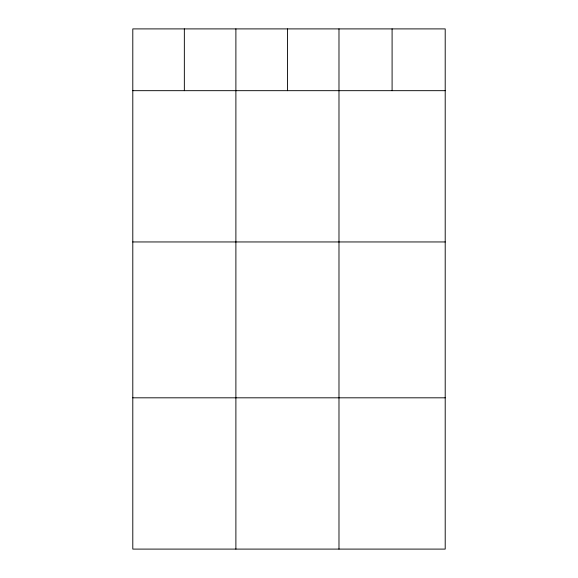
<?xml version="1.0" encoding="UTF-8"?>
<svg xmlns="http://www.w3.org/2000/svg" width="578" height="578" viewBox="0 0 578 578"><rect width="100%" height="100%" fill="white"/><g stroke="black" fill="none" stroke-linecap="round" stroke-linejoin="round"><path stroke-width="0.87" d="M445.205 90.674L445.205 549.1L132.796 549.1L132.796 28.9L445.205 28.9L445.205 90.674L132.796 90.674M132.796 241.951L445.205 241.951M132.796 397.816L445.205 397.816M392.094 28.9L392.094 90.674M338.983 28.9L338.983 549.1M287.439 28.9L287.439 90.674M235.889 28.9L235.889 549.1M184.346 28.9L184.346 90.674"/></g></svg>
